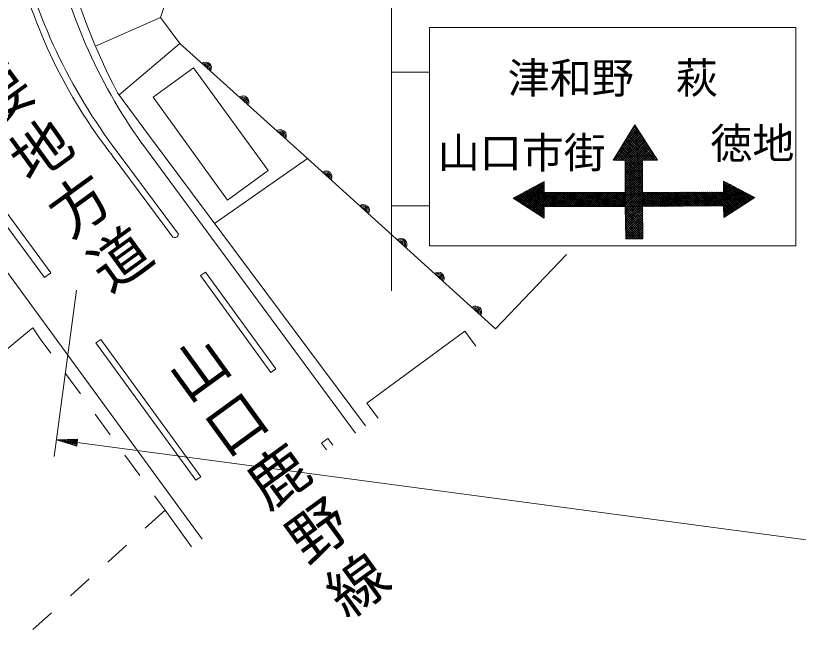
# Model space of a CAD drawing. Units: millimetres, scale not verified. Extents: x 40000 to 680000, y 20000 to 380000.
# Drawn here: x 316833 to 363372, y 237256 to 274122 of the extents above; entities that cross this region are included whole.
import ezdxf
from ezdxf.enums import TextEntityAlignment as Align

# ---------------------------------------------------------------- set-up
doc = ezdxf.new("R2010")
doc.units = ezdxf.units.MM
doc.header["$LTSCALE"] = 1000
for name, color, linetype, lineweight in [('M-BGD', 7, 'Continuous', 13), ('M-STR-HTXT', 7, 'Continuous', 13), ('M-STR-STRC', 7, 'Continuous', 13), ('M-STR-STRD', 7, 'Continuous', 13)]:
    doc.layers.add(name, color=color, linetype=linetype, lineweight=lineweight)
doc.layers.add('M-BGD-HTXT', color=7, linetype='Continuous')
doc.styles.add('ＭＳ ゴシック', font='')
doc.styles.get('ＭＳ ゴシック').set_extended_font_data('MS Gothic')

msp = doc.modelspace()

# ---------------------------------------------------------------- linework, layer by layer
at = {"layer": 'M-BGD'}
for p, q in [((325441, 274016), (330303, 288828)), ((321580, 272298), (325441, 274016)), ((326592, 272462), (325441, 274016)), ((322978, 269409), (326592, 272462)), ((334178, 265614), (326592, 272462)), ((327416, 271013), (325004, 269265)), ((331844, 264902), (327416, 271013)), ((322893, 269524), (324792, 266946)), ((325004, 269265), (329432, 263154)), ((324792, 266946), (337626, 249724)), ((324333, 266526), (337042, 249293)), ((311604, 265296), (327918, 242986)), ((328657, 261759), (334178, 265614)), ((345373, 255498), (334178, 265614)), ((329432, 263154), (331844, 264902)), ((345373, 255498), (349577, 259917)), ((317649, 255400), (317859, 255554)), ((317859, 255554), (318288, 254903)), ((306435, 246013), (317649, 255400)), ((337722, 251064), (343538, 255360)), ((343538, 255360), (344197, 254468)), ((318915, 254043), (318288, 254903)), ((320681, 251618), (319798, 252830)), ((338381, 250173), (337722, 251064)), ((322448, 249193), (321565, 250405)), ((324214, 246768), (323331, 247980)), ((325724, 244694), (325097, 245555)), ((324541, 243627), (325724, 244694)), ((327296, 242524), (325724, 244694)), ((322313, 241618), (323427, 242623)), ((320086, 239609), (321199, 240613)), ((317858, 237599), (318972, 238604))]:
    msp.add_line(p, q, dxfattribs=at)
for centre, radius, start, end in [((350918, 285480), 32650, 191.6243, 215.4881), ((355790, 286798), 37156, 192.0495, 207.7041), ((328122, 271008), 354, 326.7246, 129.1298), ((328122, 271008), 283, 328.9486, 126.9057), ((328122, 271008), 212, 332.695, 123.1594), ((328122, 271008), 142, 340.4067, 115.4477), ((328122, 271008), 100, 350.7244, 105.13), ((328122, 271008), 100, 350.7244, 105.13), ((330349, 268998), 354, 326.7246, 129.1298), ((330349, 268998), 283, 328.9486, 126.9057), ((330349, 268998), 212, 332.695, 123.1594), ((330349, 268998), 142, 340.4067, 115.4477), ((330349, 268998), 100, 350.7244, 105.13), ((330349, 268998), 100, 350.7244, 105.13), ((332576, 266988), 354, 326.7246, 129.1298), ((332576, 266988), 283, 328.9486, 126.9057), ((332576, 266988), 212, 332.695, 123.1594), ((332576, 266988), 142, 340.4067, 115.4477), ((332576, 266988), 100, 350.7244, 105.13), ((332576, 266988), 100, 350.7244, 105.13), ((335288, 264539), 354, 326.6968, 129.102), ((335288, 264539), 283, 328.9209, 126.878), ((335288, 264539), 212, 332.6672, 123.1317), ((335288, 264539), 142, 340.3789, 115.4199), ((335288, 264539), 100, 350.6966, 105.1023), ((335288, 264539), 100, 350.6966, 105.1023), ((337514, 262528), 354, 326.6968, 129.102), ((337514, 262528), 283, 328.9209, 126.878), ((337514, 262528), 212, 332.6672, 123.1317), ((337514, 262528), 142, 340.3789, 115.4199), ((337514, 262528), 100, 350.6966, 105.1023), ((337514, 262528), 100, 350.6966, 105.1023), ((339739, 260516), 354, 326.6968, 129.102), ((339739, 260516), 283, 328.9209, 126.878), ((339739, 260516), 212, 332.6672, 123.1317), ((339739, 260516), 142, 340.3789, 115.4199), ((339739, 260516), 100, 350.6966, 105.1023), ((339739, 260516), 100, 350.6966, 105.1023), ((341965, 258505), 354, 326.6968, 129.102), ((341965, 258505), 283, 328.9209, 126.878), ((341965, 258505), 212, 332.6672, 123.1317), ((341965, 258505), 142, 340.3789, 115.4199), ((341965, 258505), 100, 350.6966, 105.1023), ((341965, 258505), 100, 350.6966, 105.1023), ((344191, 256494), 354, 326.6968, 129.102), ((344191, 256494), 283, 328.9209, 126.878), ((344191, 256494), 212, 332.6672, 123.1317), ((344191, 256494), 142, 340.3789, 115.4199), ((344191, 256494), 100, 350.6966, 105.1023), ((344191, 256494), 100, 350.6966, 105.1023)]:
    msp.add_arc(centre, radius, start, end, dxfattribs=at)
at = {"layer": 'M-STR-HTXT'}
for p, q in [((320442, 257797), (319121, 247898)), ((319253, 248889), (320520, 248930)), ((319253, 248889), (320465, 248517)), ((319253, 248889), (320492, 248724)), ((320487, 248683), (319495, 248815)), ((320498, 248765), (319506, 248897)), ((319738, 248740), (320481, 248641)), ((319760, 248906), (320503, 248806)), ((320476, 248600), (319980, 248666)), ((320509, 248848), (320013, 248914)), ((320222, 248592), (320470, 248559)), ((320266, 248922), (320514, 248889)), ((320465, 248517), (320520, 248930)), ((320492, 248724), (556130, 217276))]:
    msp.add_line(p, q, dxfattribs=at)
at = {"layer": 'M-STR-STRC'}
for p, q in [((339174, 275884), (339174, 257750)), ((341448, 273424), (341448, 260429)), ((341448, 273424), (363227, 273424)), ((363227, 273424), (363227, 260429)), ((339174, 270769), (341448, 270769)), ((353631, 267610), (353643, 267621)), ((352598, 265904), (353912, 267207)), ((352805, 266245), (353858, 267290)), ((353011, 266586), (353804, 267373)), ((353218, 266927), (353751, 267456)), ((354929, 265640), (353383, 267199)), ((353425, 267268), (353697, 267538)), ((354671, 266037), (353434, 267284)), ((354413, 266435), (353486, 267370)), ((354155, 266832), (353538, 267455)), ((353897, 267230), (353589, 267540)), ((352392, 265563), (353966, 267124)), ((352482, 265516), (354020, 267041)), ((352617, 265513), (354073, 266958)), ((352751, 265511), (354127, 266875)), ((352886, 265508), (354181, 266792)), ((353020, 265505), (354235, 266709)), ((354223, 265526), (353072, 266687)), ((354360, 265526), (353124, 266773)), ((354497, 265525), (353176, 266858)), ((354634, 265525), (353227, 266943)), ((354771, 265524), (353279, 267028)), ((354908, 265524), (353331, 267114)), ((354112, 264952), (352814, 266261)), ((354112, 265089), (352866, 266346)), ((354112, 265227), (352917, 266431)), ((354112, 265364), (352969, 266517)), ((354111, 265502), (353021, 266602)), ((353072, 265420), (354289, 266626)), ((353072, 265284), (354342, 266543)), ((353073, 265148), (354396, 266460)), ((353073, 265012), (354450, 266377)), ((353073, 264876), (354504, 266295)), ((353074, 264740), (354558, 266212)), ((352740, 265511), (352504, 265749)), ((352879, 265508), (352556, 265834)), ((353018, 265505), (352607, 265919)), ((354113, 264539), (352659, 266005)), ((354113, 264676), (352711, 266090)), ((354112, 264814), (352762, 266175)), ((353074, 264605), (354611, 266129)), ((354142, 265527), (354665, 266046)), ((354279, 265526), (354719, 265963)), ((354416, 265526), (354773, 265880)), ((354552, 265525), (354827, 265797)), ((352462, 265517), (352401, 265578)), ((352601, 265514), (352452, 265663)), ((354113, 264401), (353072, 265451)), ((354113, 264263), (353072, 265313)), ((353075, 264469), (354111, 265497)), ((353075, 264333), (354112, 265360)), ((354689, 265524), (354880, 265714)), ((354826, 265524), (354934, 265631)), ((354963, 265523), (354988, 265548)), ((354113, 264126), (353073, 265175)), ((354114, 263988), (353073, 265038)), ((354114, 263850), (353073, 264900)), ((353075, 264197), (354112, 265224)), ((353076, 264061), (354112, 265088)), ((353076, 263925), (354112, 264952)), ((353076, 263789), (354112, 264816)), ((354114, 263713), (353074, 264762)), ((354114, 263575), (353074, 264624)), ((354114, 263438), (353075, 264486)), ((354115, 263300), (353075, 264349)), ((353077, 263653), (354113, 264680)), ((353077, 263517), (354113, 264544)), ((353078, 263381), (354113, 264408)), ((347632, 263916), (346795, 263013)), ((347858, 264038), (346865, 262968)), ((348084, 264160), (346936, 262922)), ((348255, 264222), (347007, 262877)), ((348256, 264102), (347078, 262831)), ((348257, 263981), (347149, 262786)), ((348851, 262771), (347622, 263910)), ((348973, 262771), (347699, 263952)), ((349094, 262771), (347776, 263994)), ((348260, 263657), (347853, 264035)), ((348259, 263771), (347930, 264077)), ((348258, 263885), (348007, 264118)), ((348257, 263999), (348084, 264160)), ((348256, 264113), (348161, 264201)), ((348255, 264227), (348238, 264243)), ((354115, 263162), (353075, 264211)), ((354115, 263025), (353076, 264073)), ((354115, 262887), (353076, 263935)), ((353078, 263245), (354113, 264272)), ((353078, 263110), (354113, 264136)), ((353079, 262974), (354114, 264000)), ((358100, 262797), (359410, 264029)), ((358222, 262798), (359487, 263987)), ((358344, 262799), (359564, 263946)), ((358465, 262799), (359642, 263905)), ((358928, 263803), (359255, 264111)), ((358928, 263689), (359333, 264070)), ((358929, 264145), (359024, 264234)), ((358929, 264031), (359101, 264193)), ((358929, 263917), (359178, 264152)), ((358929, 264134), (360116, 262871)), ((358929, 264013), (360046, 262825)), ((358929, 263892), (359975, 262779)), ((358930, 264259), (358947, 264275)), ((358930, 264254), (360187, 262917)), ((359101, 264192), (360257, 262963)), ((359328, 264072), (360328, 263009)), ((359555, 263951), (360398, 263055)), ((346727, 263427), (346511, 263195)), ((346953, 263549), (346582, 263149)), ((347179, 263672), (346653, 263104)), ((347877, 262319), (346699, 263412)), ((347406, 263794), (346724, 263058)), ((348260, 262076), (346776, 263454)), ((348261, 262189), (346853, 263495)), ((348261, 262301), (346930, 263537)), ((348262, 262414), (347007, 263578)), ((348262, 262526), (347084, 263620)), ((348263, 262639), (347161, 263661)), ((348258, 263861), (347219, 262741)), ((348263, 262751), (347237, 263703)), ((348260, 263740), (347290, 262695)), ((348364, 262771), (347314, 263744)), ((348261, 263620), (347361, 262650)), ((348485, 262771), (347391, 263786)), ((348351, 263595), (347432, 262604)), ((348607, 262771), (347468, 263827)), ((348464, 263595), (347503, 262559)), ((348729, 262771), (347545, 263869)), ((348577, 263595), (347573, 262514)), ((348690, 263595), (347644, 262468)), ((348803, 263595), (347715, 262423)), ((348916, 263595), (347786, 262377)), ((349029, 263595), (348264, 262771)), ((349216, 262771), (348328, 263595)), ((349141, 263595), (348377, 262771)), ((349338, 262771), (348449, 263595)), ((349254, 263595), (348490, 262771)), ((349460, 262771), (348571, 263595)), ((349367, 263595), (348603, 262771)), ((349582, 262770), (348693, 263595)), ((349480, 263596), (348715, 262771)), ((349703, 262770), (348814, 263595)), ((349593, 263596), (348828, 262771)), ((349825, 262770), (348936, 263595)), ((349706, 263596), (348941, 262771)), ((349819, 263596), (349054, 262771)), ((349947, 262770), (349058, 263595)), ((349932, 263596), (349167, 262771)), ((350069, 262770), (349179, 263595)), ((350045, 263596), (349280, 262771)), ((350191, 262770), (349301, 263595)), ((350158, 263596), (349393, 262771)), ((350312, 262770), (349423, 263595)), ((350271, 263596), (349506, 262771)), ((350434, 262770), (349544, 263596)), ((350384, 263596), (349619, 262770)), ((350556, 262770), (349666, 263596)), ((350497, 263596), (349731, 262770)), ((350678, 262770), (349788, 263596)), ((350610, 263596), (349844, 262770)), ((350800, 262770), (349909, 263596)), ((350723, 263596), (349957, 262770)), ((350921, 262770), (350031, 263596)), ((350836, 263596), (350070, 262770)), ((351043, 262770), (350153, 263596)), ((350949, 263596), (350183, 262770)), ((351165, 262770), (350274, 263596)), ((351062, 263596), (350296, 262770)), ((351287, 262770), (350396, 263596)), ((351175, 263596), (350409, 262770)), ((351408, 262770), (350518, 263596)), ((351288, 263596), (350522, 262770)), ((351401, 263596), (350634, 262770)), ((351530, 262770), (350639, 263596)), ((351514, 263597), (350747, 262770)), ((351652, 262770), (350761, 263596)), ((351627, 263597), (350860, 262770)), ((351774, 262770), (350883, 263596)), ((351740, 263597), (350973, 262770)), ((351896, 262769), (351004, 263596)), ((351853, 263597), (351086, 262770)), ((352017, 262769), (351126, 263596)), ((351966, 263597), (351199, 262770)), ((352139, 262769), (351248, 263596)), ((352079, 263597), (351312, 262770)), ((352261, 262769), (351369, 263596)), ((352192, 263597), (351425, 262770)), ((352383, 262769), (351491, 263597)), ((352305, 263597), (351538, 262770)), ((352505, 262769), (351613, 263597)), ((352418, 263597), (351650, 262770)), ((352626, 262769), (351734, 263597)), ((352531, 263597), (351763, 262770)), ((352748, 262769), (351856, 263597)), ((352644, 263597), (351876, 262769)), ((352870, 262769), (351978, 263597)), ((352757, 263597), (351989, 262769)), ((352992, 262769), (352099, 263597)), ((352870, 263597), (352102, 262769)), ((352983, 263597), (352215, 262769)), ((353079, 262801), (352221, 263597)), ((353076, 263576), (352328, 262769)), ((353079, 262914), (352343, 263597)), ((353077, 263455), (352441, 262769)), ((353078, 263027), (352464, 263597)), ((353078, 263141), (352586, 263597)), ((353078, 263254), (352708, 263597)), ((353077, 263367), (352829, 263597)), ((353077, 263481), (352951, 263597)), ((353076, 263594), (353073, 263597)), ((354097, 262768), (353076, 263797)), ((353960, 262768), (353077, 263659)), ((353824, 262768), (353077, 263522)), ((353079, 262838), (354114, 263864)), ((353147, 262769), (354114, 263728)), ((353284, 262769), (354114, 263592)), ((353422, 262769), (354114, 263456)), ((354113, 263367), (354360, 263598)), ((354113, 263593), (354116, 263597)), ((354113, 263480), (354238, 263597)), ((354113, 263576), (354867, 262774)), ((354113, 263454), (354754, 262773)), ((354114, 263140), (354603, 263600)), ((354114, 263253), (354481, 263599)), ((354115, 262800), (354968, 263602)), ((354115, 262913), (354846, 263601)), ((354115, 263027), (354725, 263600)), ((354203, 262769), (355090, 263603)), ((354206, 263597), (354980, 262774)), ((354319, 263598), (355093, 262775)), ((354325, 262770), (355211, 263603)), ((354432, 263599), (355205, 262776)), ((354446, 262771), (355333, 263604)), ((354545, 263599), (355318, 262777)), ((354568, 262771), (355455, 263605)), ((354658, 263600), (355431, 262778)), ((354690, 262772), (355576, 263606)), ((354771, 263601), (355544, 262778)), ((354812, 262773), (355698, 263606)), ((354884, 263601), (355657, 262779)), ((354934, 262774), (355820, 263607)), ((354997, 263602), (355770, 262780)), ((355055, 262775), (355941, 263608)), ((355110, 263603), (355883, 262781)), ((355177, 262776), (356063, 263609)), ((355223, 263603), (355996, 262782)), ((355299, 262777), (356185, 263609)), ((355336, 263604), (356108, 262783)), ((355421, 262778), (356306, 263610)), ((355449, 263605), (356221, 262783)), ((355542, 262778), (356428, 263611)), ((355562, 263606), (356334, 262784)), ((355664, 262779), (356550, 263612)), ((355675, 263606), (356447, 262785)), ((355786, 262780), (356671, 263613)), ((355788, 263607), (356560, 262786)), ((355901, 263608), (356673, 262787)), ((355908, 262781), (356793, 263613)), ((356014, 263608), (356786, 262787)), ((356030, 262782), (356915, 263614)), ((356127, 263609), (356899, 262788)), ((356151, 262783), (357036, 263615)), ((356240, 263610), (357012, 262789)), ((356273, 262784), (357158, 263616)), ((356353, 263611), (357124, 262790)), ((356395, 262785), (357280, 263616)), ((356466, 263611), (357237, 262791)), ((356517, 262785), (357401, 263617)), ((356579, 263612), (357350, 262791)), ((356639, 262786), (357523, 263618)), ((356692, 263613), (357463, 262792)), ((356760, 262787), (357645, 263619)), ((356805, 263613), (357576, 262793)), ((356882, 262788), (357766, 263619)), ((356918, 263614), (357689, 262794)), ((357004, 262789), (357888, 263620)), ((357031, 263615), (357802, 262795)), ((357126, 262790), (358010, 263621)), ((357144, 263615), (357915, 262795)), ((357247, 262791), (358131, 263622)), ((357257, 263616), (358027, 262796)), ((357369, 262792), (358253, 263622)), ((357370, 263617), (358140, 262797)), ((357483, 263618), (358253, 262798)), ((357491, 262792), (358375, 263623)), ((357595, 263618), (358366, 262799)), ((357613, 262793), (358496, 263624)), ((357708, 263619), (358479, 262800)), ((357735, 262794), (358618, 263625)), ((357821, 263620), (358592, 262800)), ((357856, 262795), (358740, 263625)), ((357934, 263620), (358705, 262801)), ((357978, 262796), (358861, 263626)), ((358047, 263621), (358818, 262802)), ((358160, 263622), (358930, 262803)), ((358273, 263623), (359411, 262412)), ((358386, 263623), (359482, 262458)), ((358499, 263624), (359552, 262504)), ((358587, 262800), (359719, 263864)), ((358612, 263625), (359623, 262550)), ((358709, 262801), (359796, 263823)), ((358725, 263625), (359693, 262596)), ((358831, 262802), (359873, 263782)), ((358838, 263626), (359764, 262642)), ((358928, 263772), (359905, 262734)), ((358928, 263651), (359834, 262688)), ((358931, 262783), (359951, 263741)), ((358933, 262671), (360028, 263700)), ((358934, 262558), (360105, 263659)), ((358935, 262446), (360182, 263618)), ((358936, 262333), (360260, 263577)), ((358938, 262221), (360337, 263536)), ((358939, 262108), (360414, 263495)), ((359320, 262353), (360491, 263454)), ((359713, 262609), (360569, 263413)), ((359782, 263831), (360469, 263101)), ((360009, 263710), (360539, 263146)), ((360236, 263590), (360610, 263192)), ((360463, 263470), (360680, 263238)), ((346501, 263305), (346440, 263240)), ((346695, 263077), (346468, 263288)), ((347089, 262824), (346545, 263329)), ((347483, 262572), (346622, 263371)), ((353077, 263334), (352553, 262769)), ((353078, 263213), (352666, 262769)), ((353078, 263091), (352779, 262769)), ((353078, 262970), (352892, 262769)), ((353688, 262769), (353077, 263384)), ((353551, 262769), (353078, 263246)), ((353415, 262769), (353078, 263108)), ((353279, 262769), (353079, 262970)), ((353559, 262769), (354115, 263319)), ((353696, 262769), (354115, 263183)), ((353834, 262768), (354115, 263047)), ((354113, 263333), (354641, 262772)), ((354114, 263212), (354528, 262771)), ((354114, 263090), (354415, 262770)), ((354115, 262969), (354302, 262770)), ((360105, 262864), (360646, 263372)), ((360498, 263119), (360723, 263331)), ((360690, 263349), (360751, 263284)), ((339174, 262798), (341448, 262798)), ((348263, 262770), (347857, 262332)), ((348263, 262648), (347928, 262287)), ((348262, 262526), (347998, 262241)), ((353079, 262849), (353005, 262769)), ((353142, 262769), (353079, 262833)), ((354117, 261699), (353080, 262738)), ((353081, 262659), (353191, 262769)), ((354117, 261558), (353082, 262594)), ((353084, 262520), (353332, 262769)), ((353086, 262382), (353474, 262769)), ((353089, 262243), (353615, 262769)), ((353091, 262104), (353757, 262768)), ((353093, 261965), (353898, 262768)), ((353096, 261826), (354039, 262768)), ((353098, 261687), (354115, 262703)), ((353101, 261548), (354116, 262562)), ((354117, 261841), (353190, 262769)), ((354116, 261983), (353331, 262769)), ((354116, 262124), (353473, 262769)), ((354116, 262266), (353614, 262769)), ((354116, 262408), (353756, 262768)), ((354116, 262550), (353897, 262768)), ((353971, 262768), (354115, 262911)), ((354115, 262691), (354039, 262768)), ((354108, 262768), (354115, 262775)), ((354115, 262848), (354190, 262769)), ((358931, 262802), (359341, 262367)), ((358933, 262680), (359270, 262321)), ((358934, 262557), (359200, 262275)), ((348262, 262403), (348069, 262196)), ((348261, 262281), (348140, 262150)), ((348261, 262159), (348211, 262105)), ((354117, 261416), (353085, 262450)), ((354117, 261274), (353087, 262306)), ((354117, 261132), (353090, 262162)), ((354118, 260991), (353093, 262017)), ((353103, 261410), (354116, 262421)), ((353106, 261271), (354116, 262279)), ((353108, 261132), (354116, 262138)), ((358935, 262435), (359129, 262229)), ((358937, 262313), (359059, 262183)), ((358938, 262191), (358988, 262137)), ((354118, 260849), (353095, 261873)), ((353990, 260835), (353098, 261729)), ((353848, 260836), (353100, 261585)), ((353111, 260993), (354116, 261997)), ((353113, 260854), (354117, 261856)), ((353237, 260837), (354117, 261715)), ((353379, 260837), (354117, 261574)), ((353707, 260836), (353103, 261441)), ((353565, 260836), (353105, 261297)), ((353424, 260837), (353108, 261153)), ((353520, 260836), (354117, 261433)), ((353661, 260836), (354117, 261292)), ((353802, 260836), (354117, 261150)), ((353282, 260837), (353110, 261009)), ((353141, 260837), (353113, 260865)), ((353944, 260836), (354118, 261009)), ((354085, 260835), (354118, 260868)), ((363227, 260429), (341448, 260429))]:
    msp.add_line(p, q, dxfattribs=at)
for points in [[(353072, 265504), (352365, 265519), (353641, 267625), (355004, 265523), (354111, 265527), (354115, 262768), (353079, 262769)], [(348261, 263595), (348255, 264252), (346413, 263258), (348260, 262073), (348263, 262771), (353079, 262769), (353076, 263597)], [(358928, 263627), (358930, 264284), (360778, 263302), (358939, 262105), (358931, 262803), (354115, 262768), (354113, 263597)], [(353079, 262769), (354115, 262768), (354118, 260835), (353113, 260837)]]:
    msp.add_lwpolyline(points, close=True, dxfattribs=at)
at = {"layer": 'M-STR-STRD'}
for p, q in [((312537, 266684), (318554, 258543)), ((318920, 258813), (312902, 266954)), ((326179, 260953), (322577, 265812)), ((322878, 266012), (326510, 261120)), ((318554, 258543), (318920, 258813)), ((328117, 258868), (327828, 258658)), ((332299, 253104), (328117, 258868)), ((327828, 258658), (332011, 252894)), ((321892, 254859), (321606, 254651)), ((321606, 254651), (327548, 246484)), ((327834, 246692), (321892, 254859)), ((332011, 252894), (332299, 253104)), ((335396, 248973), (335019, 248689)), ((335019, 248689), (335314, 248296)), ((335692, 248579), (335396, 248973)), ((327548, 246484), (327834, 246692))]:
    msp.add_line(p, q, dxfattribs=at)
for centre, radius, start, end in [((349906, 286466), 33896, 193.4335, 217.1166), ((347096, 284988), 31127, 193.5338, 218.0285), ((326297, 261129), 213, 235.9796, 357.6035)]:
    msp.add_arc(centre, radius, start, end, dxfattribs=at)

# ---------------------------------------------------------------- texts
at = {"layer": 'M-BGD-HTXT', "style": 'ＭＳ ゴシック'}
for s, p in [('要', (317189, 267705)), ('地', (319543, 264470)), ('方', (321874, 261220)), ('道', (324250, 258002)), ('山', (328868, 251469)), ('口', (331155, 248186)), ('鹿', (333663, 245064)), ('野', (336017, 241830)), ('線', (338370, 238595))]:
    msp.add_text(s, height=2566, rotation=36, dxfattribs=at).set_placement(p, align=Align.BOTTOM_CENTER)
at = {"layer": 'M-STR-STRC', "style": 'ＭＳ ゴシック'}
for s, p in [('津和野\u3000萩', (352340, 268945)), ('徳地', (360640, 265060)), ('山口市街', (346924, 264507))]:
    msp.add_text(s, height=1833, dxfattribs=at).set_placement(p, align=Align.BOTTOM_CENTER)

doc.saveas('drawing.dxf')
